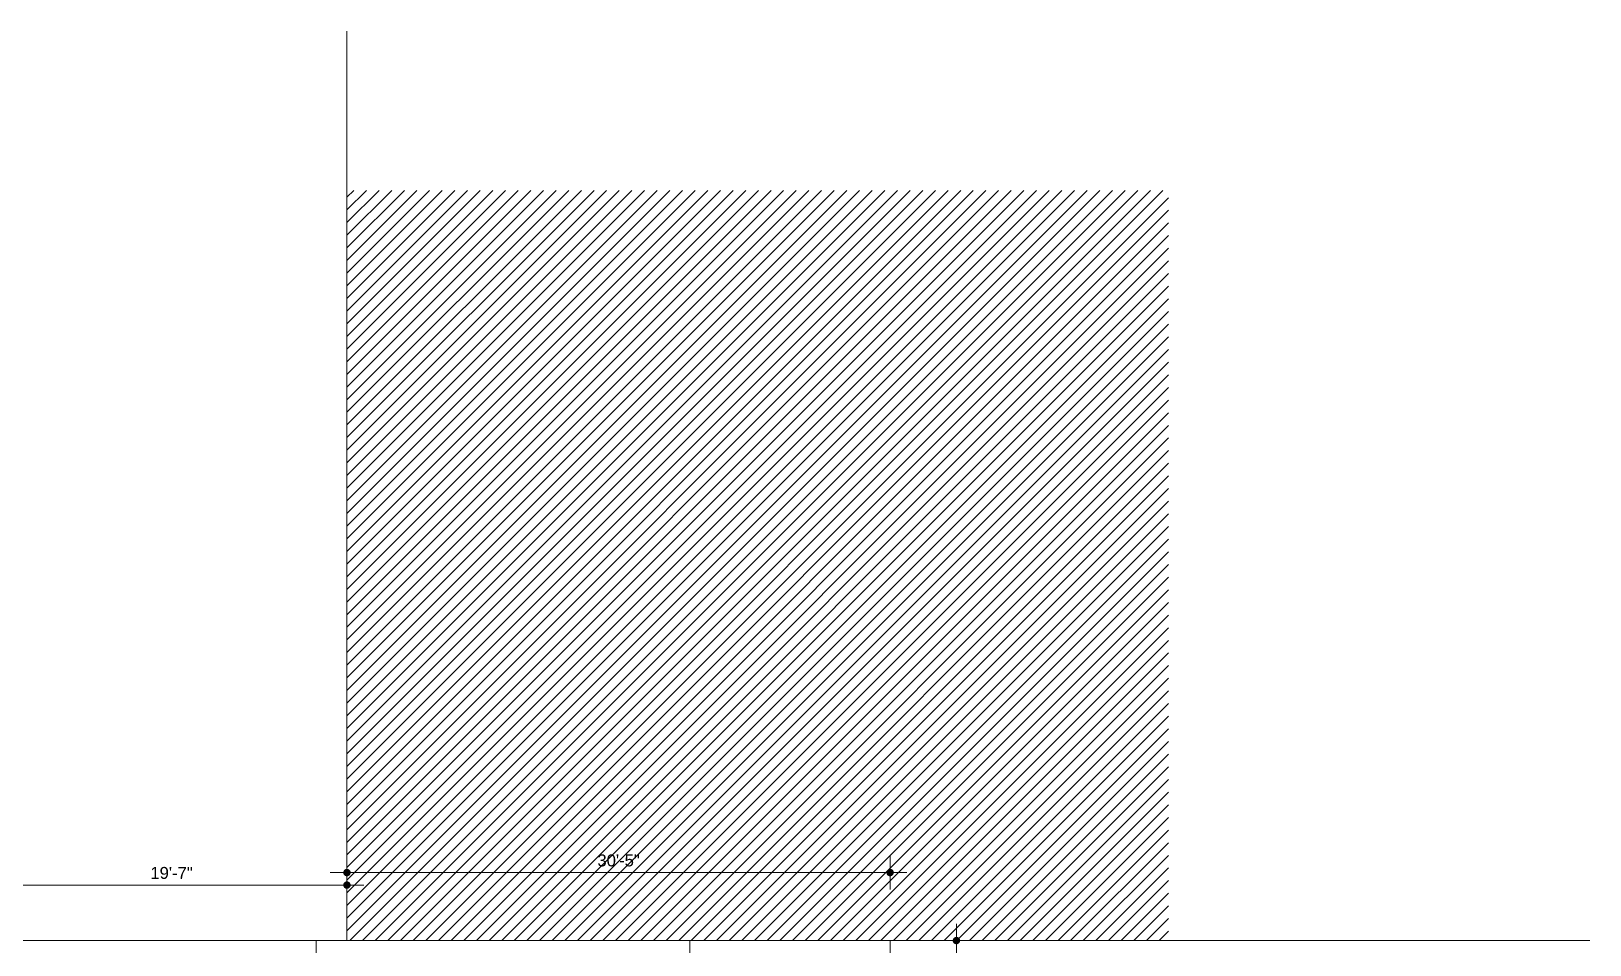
# Model space of a CAD drawing. Header units: feet. Extents: x -12602 to -9993, y 30446 to 32076.
# Drawn here: x -12010 to -10964, y 31463 to 32076 of the extents above; entities that cross this region are included whole.
import ezdxf

# ---------------------------------------------------------------- set-up
doc = ezdxf.new("R2010")
doc.units = ezdxf.units.FT
for name, color, linetype, lineweight in [('DIM', 140, 'Continuous', 20), ('hatch', 253, 'Continuous', 5), ('LINE', 121, 'Continuous', 20), ('low wall', 126, 'Continuous', 20)]:
    doc.layers.add(name, color=color, linetype=linetype, lineweight=lineweight)
doc.styles.add('BABUL', font='arial.ttf', dxfattribs={"height": 8})
doc.dimstyles.new('GOURI', dxfattribs={"dimtxt": 8, "dimasz": 2, "dimexe": 0.18, "dimexo": 0.0625, "dimgap": 4, "dimtad": 1, "dimdec": 0, "dimlfac": -1, "dimzin": 3, "dimdsep": 46, "dimlunit": 4, "dimtxsty": 'BABUL', "dimblk": 'RANI', "dimcen": 0.09, "dimse1": 1, "dimse2": 1, "dimclrd": 256, "dimclre": 256, "dimclrt": 256, "dimadec": 0, "dimazin": 0, "dimtfac": 1, "dimtdec": 0, "dimtix": 1, "dimtmove": 0, "dimatfit": 0, "dimfxl": 1, "dimtolj": 1, "dimtzin": 0, "dimlwd": 15, "dimlwe": 5, "dimarcsym": 0})

# ---------------------------------------------------------------- blocks, each defined once
blk = doc.blocks.new('RANI')
at = {"layer": 'DIM'}
for p, q in [((0, 5.625), (0, -5.625)), ((-5.625, 0), (5.625, 0))]:
    blk.add_line(p, q, dxfattribs=at)
at = {"layer": 'DIM', "const_width": 1.25}
blk.add_lwpolyline([(-0.625, 0, 1), (0.625, 0, 1)], format="xyb", close=True, dxfattribs=at)
blk = doc.blocks.new('*D22')
at = {"layer": 'Defpoints', "color": 0, "transparency": 16777216}
for p in [(-11403.8, 31466.1), (-11403.8, 31226.1), (-11389.3, 31226.1)]:
    blk.add_point(p, dxfattribs=at)
at = {"layer": 'DIM', "lineweight": 15, "transparency": 16777216}
blk.add_line((-11389.3, 31464.1), (-11389.3, 31228.1), dxfattribs=at)
at = {"layer": 'DIM', "lineweight": 15, "transparency": 16777216, "xscale": 2, "yscale": 2, "zscale": 2}
for p, rotation in [((-11389.3, 31466.1), 90), ((-11389.3, 31226.1), 270)]:
    blk.add_blockref('RANI', p, dxfattribs=dict(at, rotation=rotation))
at = {"layer": 'DIM', "transparency": 16777216, "insert": (-11397.4, 31346.1), "char_height": 8, "attachment_point": 5, "rotation": 90, "style": 'BABUL'}
blk.add_mtext('\\A1;20\'-0"', dxfattribs=at)
blk = doc.blocks.new('*D23')
at = {"layer": 'Defpoints', "color": 0, "transparency": 16777216}
for p in [(-11433.8, 31511.7), (-11798.3, 31466.1), (-11433.8, 31466.1)]:
    blk.add_point(p, dxfattribs=at)
at = {"layer": 'DIM', "lineweight": 15, "transparency": 16777216}
blk.add_line((-11796.3, 31511.7), (-11435.8, 31511.7), dxfattribs=at)
at = {"layer": 'DIM', "lineweight": 15, "transparency": 16777216, "xscale": 2, "yscale": 2, "zscale": 2, "rotation": 180}
blk.add_blockref('RANI', (-11798.3, 31511.7), dxfattribs=at)
at = {"layer": 'DIM', "lineweight": 15, "transparency": 16777216, "xscale": 2, "yscale": 2, "zscale": 2}
blk.add_blockref('RANI', (-11433.8, 31511.7), dxfattribs=at)
at = {"layer": 'DIM', "transparency": 16777216, "insert": (-11616, 31519.8), "char_height": 8, "attachment_point": 5, "style": 'BABUL'}
blk.add_mtext('\\A1;30\'-5"', dxfattribs=at)
blk = doc.blocks.new('*D25')
at = {"layer": 'Defpoints', "color": 0, "transparency": 16777216}
for p in [(-11798.3, 31503.3), (-12033.8, 31466.1), (-11798.3, 31466.1)]:
    blk.add_point(p, dxfattribs=at)
at = {"layer": 'LINE', "lineweight": 15, "transparency": 16777216}
blk.add_line((-12031.8, 31503.3), (-11800.3, 31503.3), dxfattribs=at)
at = {"layer": 'LINE', "lineweight": 15, "transparency": 16777216, "xscale": 2, "yscale": 2, "zscale": 2, "rotation": 180}
blk.add_blockref('RANI', (-12033.8, 31503.3), dxfattribs=at)
at = {"layer": 'LINE', "lineweight": 15, "transparency": 16777216, "xscale": 2, "yscale": 2, "zscale": 2}
blk.add_blockref('RANI', (-11798.3, 31503.3), dxfattribs=at)
at = {"layer": 'LINE', "transparency": 16777216, "insert": (-11916, 31511.4), "char_height": 8, "attachment_point": 5, "style": 'BABUL'}
blk.add_mtext('\\A1;19\'-7"', dxfattribs=at)

msp = doc.modelspace()

# ---------------------------------------------------------------- hatches: boundary and pattern name
at = {"layer": 'hatch'}
h = msp.add_hatch(dxfattribs=at)
h.set_pattern_fill('_USER', color=256, scale=6, angle=45, pattern_type=0)
h.set_pattern_definition([(45, (3030.393, -4788.6), (-4.2426407, 4.2426407), [])])
h.paths.add_polyline_path([(-11798.3, 31969.3), (-11247, 31969.3), (-11247, 31466.1), (-11798.3, 31466.1)])

# ---------------------------------------------------------------- linework, layer by layer
at = {"layer": 'LINE'}
for p, q in [((-11798.3, 31466.1), (-11798.3, 32076.2)), ((-11798.3, 32037), (-11798.3, 31466.1)), ((-12033.8, 31466.1), (-11798.3, 31466.1)), ((-10964.2, 31466.1), (-11798.3, 31466.1)), ((-11798.3, 31466.1), (-11433.8, 31466.1)), ((-11433.8, 31226.1), (-11433.8, 31466.1))]:
    msp.add_line(p, q, dxfattribs=at)
at = {"layer": 'low wall'}
msp.add_lwpolyline([(-11819, 31406.2), (-11819, 31466.2), (-11568.2, 31466.2), (-11568.2, 31406.2)], dxfattribs=at)

# ---------------------------------------------------------------- dimensions: what is measured, and where the dimension line sits
at = {"layer": 'DIM'}
dim = msp.add_linear_dim(base=(-11433.7632, 31511.6884), p1=(-11798.2747, 31466.1282), p2=(-11433.7632, 31466.1282), dimstyle='GOURI', dxfattribs=at)
dim.commit()
dim.dimension.update_dxf_attribs({"geometry": '*D23', "text_midpoint": (-11616.019, 31519.7757)})
dim = msp.add_linear_dim(base=(-11389.3, 31226.1), p1=(-11403.8, 31466.1), p2=(-11403.8, 31226.1), angle=90, dimstyle='GOURI', dxfattribs=at)
dim.commit()
dim.dimension.update_dxf_attribs({"geometry": '*D22', "text_midpoint": (-11397.4, 31346.1)})
at = {"layer": 'LINE'}
dim = msp.add_linear_dim(base=(-11798.2747, 31503.3349), p1=(-12033.7632, 31466.1282), p2=(-11798.2747, 31466.1282), dimstyle='GOURI', dxfattribs=at)
dim.commit()
dim.dimension.update_dxf_attribs({"geometry": '*D25', "text_midpoint": (-11916.019, 31511.4195)})

doc.saveas('drawing.dxf')
